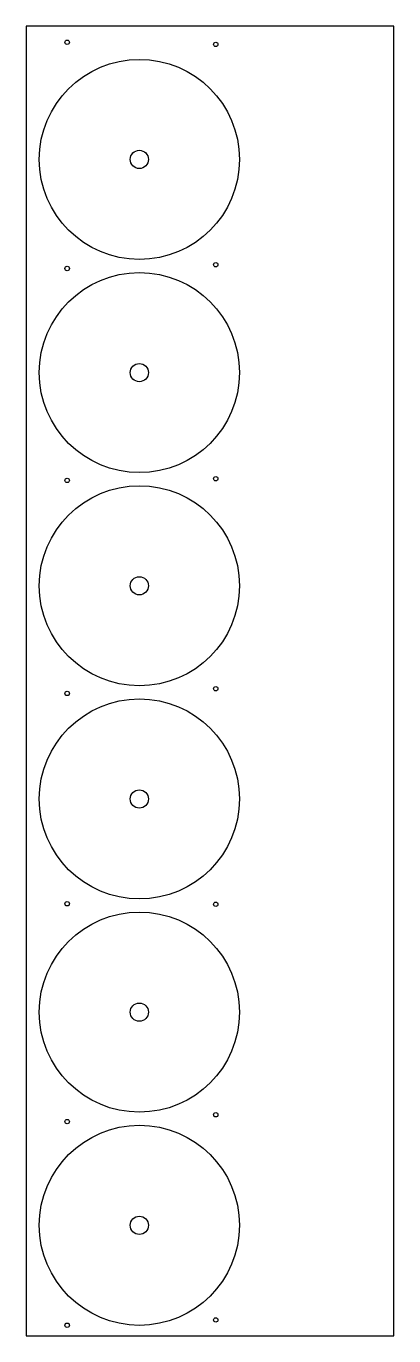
# Model space of a CAD drawing. Extents: x 2362 to 2867, y 2433 to 4233.
import ezdxf

# ---------------------------------------------------------------- set-up
doc = ezdxf.new("R2010")
doc.units = 0
doc.layers.get('0').update_dxf_attribs({"linetype": 'CONTINUOUS'})

msp = doc.modelspace()

# ---------------------------------------------------------------- linework, layer by layer
msp.add_line((2361.9, 2584.2), (2361.9, 2584.2))
msp.add_lwpolyline([(2361.9, 2433.1), (2866.9, 2433.1), (2866.9, 4233.1), (2361.9, 4233.1)], close=True)
for centre, radius in [((2418.2, 4211.1), 3), ((2622.4, 4208.1), 3), ((2517.4, 4050), 137.5), ((2517.4, 4050), 12.5), ((2622.4, 3905.2), 3), ((2517.4, 3757), 137.5), ((2418.2, 3900.1), 3), ((2517.4, 3757), 12.5), ((2517.4, 3464), 137.5), ((2418.2, 3608.8), 3), ((2622.4, 3611.2), 3), ((2517.4, 3464), 12.5), ((2418.2, 3316), 3), ((2622.4, 3322.5), 3), ((2517.4, 3171), 137.5), ((2517.4, 3171), 12.5), ((2418.2, 3026.9), 3), ((2622.4, 3026.3), 3), ((2517.4, 2878), 137.5), ((2517.4, 2878), 12.5), ((2622.4, 2736.9), 3), ((2517.4, 2585), 137.5), ((2418.2, 2727.6), 3), ((2517.4, 2585), 12.5), ((2418.2, 2447.7), 3), ((2622.4, 2454.9), 3)]:
    msp.add_circle(centre, radius)

doc.saveas('drawing.dxf')
